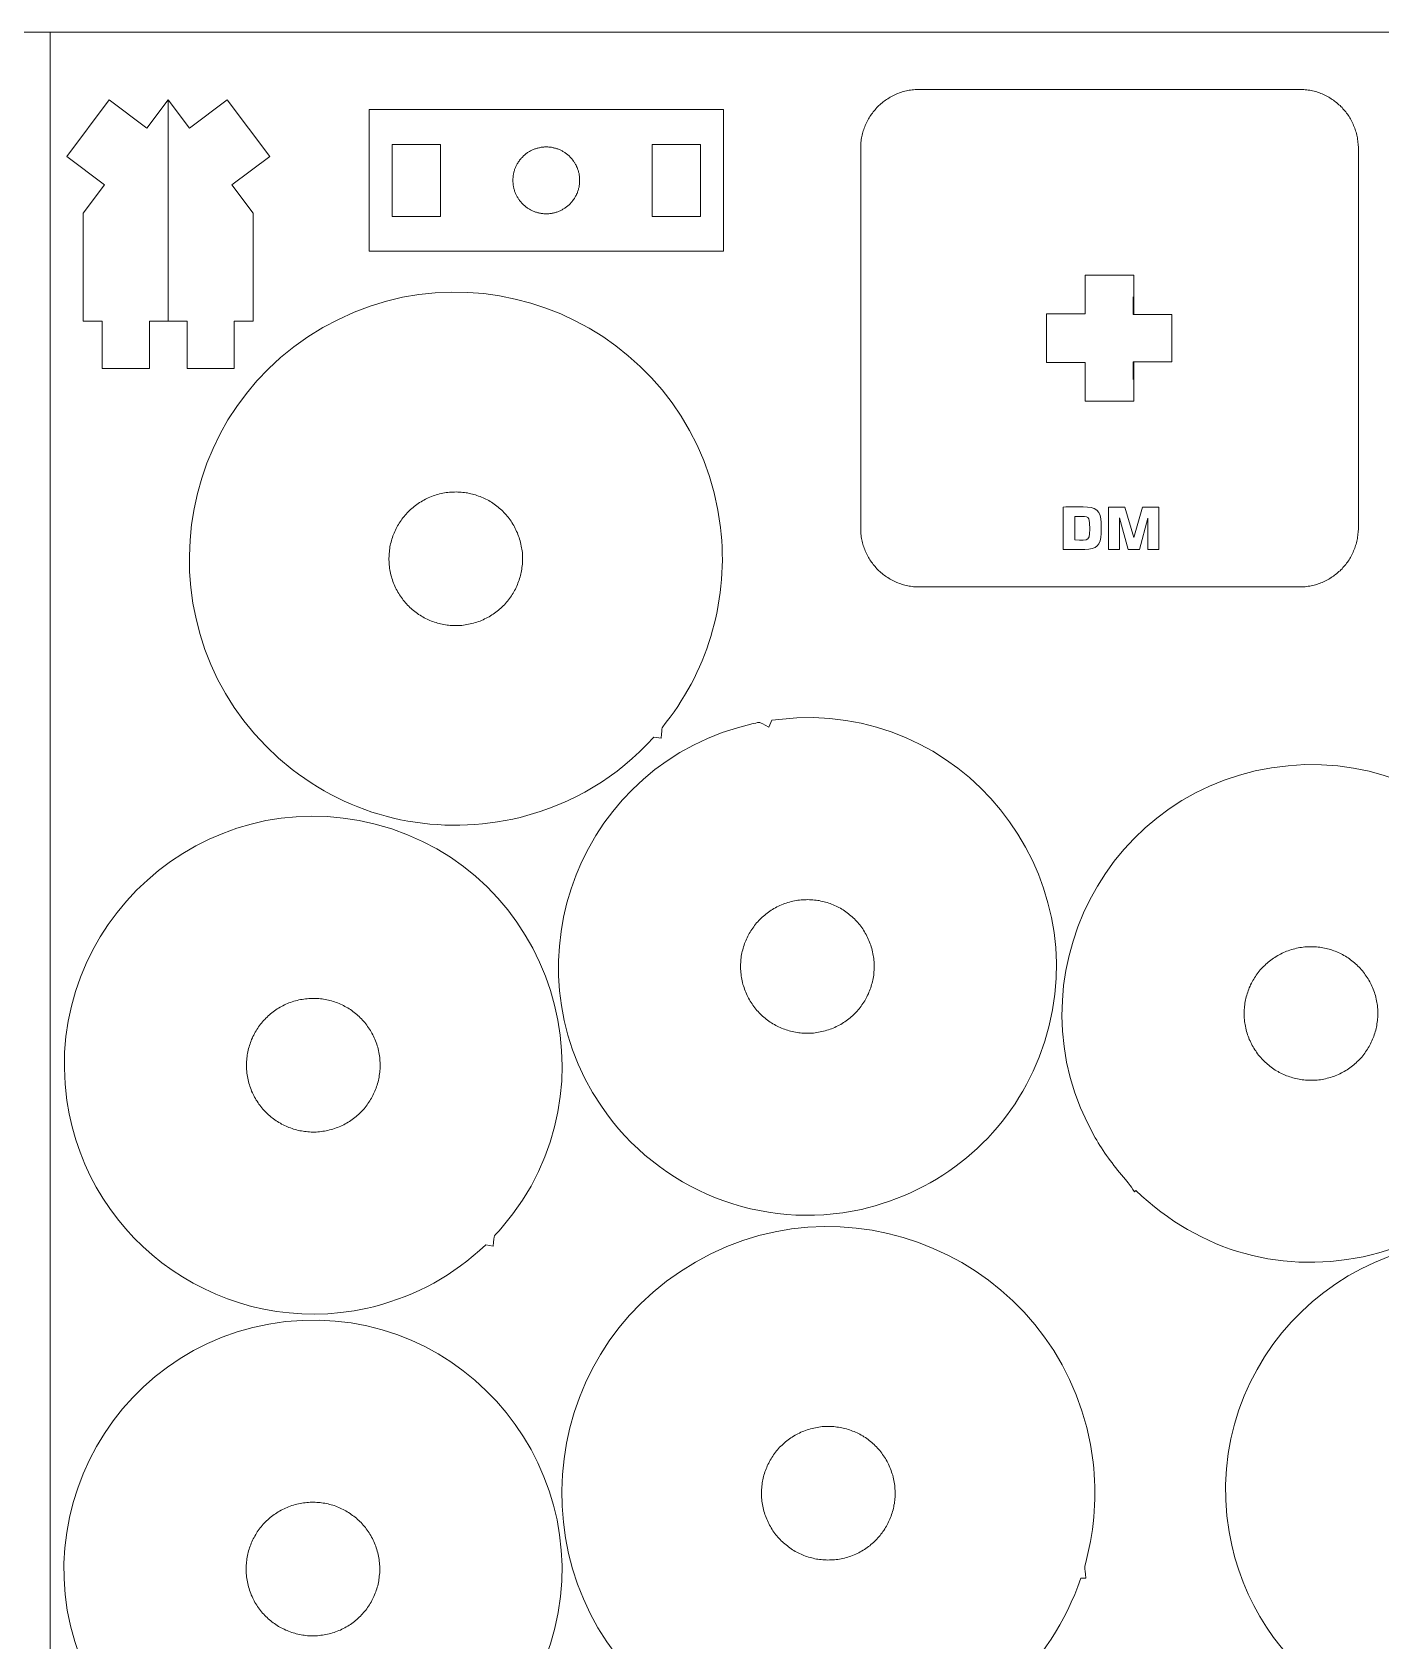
# Model space of a CAD drawing. Header units: inches. Extents: x 502 to 1135, y 314 to 631.
# Drawn here: x 753.6 to 867.8, y 494.9 to 631.1 of the extents above; entities that cross this region are included whole.
import ezdxf

# ---------------------------------------------------------------- set-up
doc = ezdxf.new("R2010")
doc.units = ezdxf.units.IN
doc.header["$MEASUREMENT"] = 0
for name, color, linetype in [('Capa 1', 7, 'Continuous'), ('Capa 2', 5, 'Continuous'), ('Capa 5', 20, 'Continuous')]:
    doc.layers.add(name, color=color, linetype=linetype)

msp = doc.modelspace()

# ---------------------------------------------------------------- linework, layer by layer
at = {"layer": 'Capa 1', "lineweight": 9}
for points in [[(763.49, 602.62), (759.49, 602.62), (759.49, 606.62), (757.89, 606.62), (757.89, 615.77), (759.69, 618.17), (756.49, 620.57), (760.08, 625.37), (763.28, 622.97), (765.08, 625.37), (765.08, 606.62), (763.49, 606.62), (763.49, 602.62)], [(765.08, 606.62), (766.68, 606.62), (766.68, 602.62), (770.68, 602.62), (770.68, 606.62), (772.28, 606.62), (772.28, 615.77), (770.48, 618.17), (773.68, 620.57), (770.08, 625.37), (766.88, 622.97), (765.08, 625.37)], [(828.72, 584.12), (860.99, 584.12), (861.11, 584.13), (861.24, 584.13), (861.37, 584.14), (861.49, 584.16), (861.62, 584.18), (861.74, 584.2), (861.86, 584.22), (861.99, 584.25), (862.11, 584.28), (862.23, 584.31), (862.34, 584.34), (862.46, 584.38), (862.58, 584.42), (862.69, 584.47), (862.8, 584.51), (862.91, 584.56), (863.03, 584.61), (863.13, 584.67), (863.24, 584.72), (863.35, 584.78), (863.45, 584.84), (863.55, 584.91), (863.65, 584.97), (863.75, 585.04), (863.85, 585.11), (863.94, 585.19), (864.04, 585.26), (864.13, 585.34), (864.22, 585.42), (864.31, 585.5), (864.39, 585.58), (864.48, 585.67), (864.56, 585.76), (864.64, 585.85), (864.72, 585.94), (864.79, 586.03), (864.86, 586.13), (864.94, 586.22), (865, 586.32), (865.07, 586.42), (865.13, 586.53), (865.19, 586.63), (865.25, 586.74), (865.31, 586.84), (865.36, 586.95), (865.42, 587.06), (865.46, 587.17), (865.51, 587.29), (865.55, 587.4), (865.59, 587.52), (865.63, 587.63), (865.67, 587.75), (865.7, 587.87), (865.73, 587.99), (865.76, 588.11), (865.78, 588.23), (865.8, 588.36), (865.82, 588.48), (865.83, 588.61), (865.84, 588.73), (865.85, 588.86), (865.86, 588.99), (865.86, 621.26), (865.86, 621.39), (865.85, 621.52), (865.84, 621.64), (865.83, 621.77), (865.82, 621.9), (865.8, 622.02), (865.78, 622.15), (865.76, 622.27), (865.73, 622.39), (865.7, 622.51), (865.67, 622.63), (865.63, 622.75), (865.59, 622.86), (865.55, 622.98), (865.51, 623.09), (865.46, 623.21), (865.42, 623.32), (865.36, 623.43), (865.31, 623.54), (865.25, 623.64), (865.19, 623.75), (865.13, 623.85), (865.07, 623.96), (865, 624.06), (864.94, 624.15), (864.86, 624.25), (864.79, 624.35), (864.72, 624.44), (864.64, 624.53), (864.56, 624.62), (864.48, 624.71), (864.39, 624.8), (864.31, 624.88), (864.22, 624.96), (864.13, 625.04), (864.04, 625.12), (863.94, 625.19), (863.85, 625.27), (863.75, 625.34), (863.65, 625.41), (863.55, 625.47), (863.45, 625.54), (863.35, 625.6), (863.24, 625.66), (863.13, 625.71), (863.03, 625.77), (862.91, 625.82), (862.8, 625.87), (862.69, 625.91), (862.58, 625.96), (862.46, 626), (862.34, 626.04), (862.23, 626.07), (862.11, 626.1), (861.99, 626.13), (861.86, 626.16), (861.74, 626.18), (861.62, 626.2), (861.49, 626.22), (861.37, 626.23), (861.24, 626.25), (861.11, 626.25), (860.99, 626.26), (828.72, 626.26), (828.59, 626.26), (828.46, 626.25), (828.33, 626.25), (828.2, 626.23), (828.08, 626.22), (827.95, 626.2), (827.83, 626.18), (827.71, 626.16), (827.59, 626.13), (827.47, 626.1), (827.35, 626.07), (827.23, 626.04), (827.11, 626), (827, 625.96), (826.88, 625.91), (826.77, 625.87), (826.66, 625.82), (826.55, 625.77), (826.44, 625.71), (826.33, 625.66), (826.23, 625.6), (826.12, 625.54), (826.02, 625.47), (825.92, 625.41), (825.82, 625.34), (825.72, 625.27), (825.63, 625.19), (825.54, 625.12), (825.44, 625.04), (825.35, 624.96), (825.27, 624.88), (825.18, 624.8), (825.1, 624.71), (825.01, 624.62), (824.94, 624.53), (824.86, 624.44), (824.78, 624.35), (824.71, 624.25), (824.64, 624.15), (824.57, 624.06), (824.5, 623.96), (824.44, 623.85), (824.38, 623.75), (824.32, 623.64), (824.26, 623.54), (824.21, 623.43), (824.16, 623.32), (824.11, 623.21), (824.06, 623.09), (824.02, 622.98), (823.98, 622.86), (823.94, 622.75), (823.91, 622.63), (823.87, 622.51), (823.84, 622.39), (823.82, 622.27), (823.79, 622.15), (823.77, 622.02), (823.76, 621.9), (823.74, 621.77), (823.73, 621.64), (823.72, 621.52), (823.72, 621.39), (823.72, 589.12), (823.72, 588.99), (823.72, 588.86), (823.73, 588.73), (823.74, 588.61), (823.76, 588.48), (823.77, 588.36), (823.79, 588.23), (823.82, 588.11), (823.84, 587.99), (823.87, 587.87), (823.91, 587.75), (823.94, 587.63), (823.98, 587.52), (824.02, 587.4), (824.06, 587.29), (824.11, 587.17), (824.16, 587.06), (824.21, 586.95), (824.26, 586.84), (824.32, 586.74), (824.38, 586.63), (824.44, 586.53), (824.5, 586.42), (824.57, 586.32), (824.64, 586.22), (824.71, 586.13), (824.78, 586.03), (824.86, 585.94), (824.94, 585.85), (825.01, 585.76), (825.1, 585.67), (825.18, 585.58), (825.27, 585.5), (825.35, 585.42), (825.44, 585.34), (825.54, 585.26), (825.63, 585.19), (825.72, 585.11), (825.82, 585.04), (825.92, 584.97), (826.02, 584.91), (826.12, 584.84), (826.23, 584.78), (826.33, 584.72), (826.44, 584.67), (826.55, 584.61), (826.66, 584.56), (826.77, 584.51), (826.88, 584.47), (827, 584.42), (827.11, 584.38), (827.23, 584.34), (827.35, 584.31), (827.47, 584.28), (827.59, 584.25), (827.71, 584.22), (827.83, 584.2), (827.95, 584.18), (828.08, 584.16), (828.2, 584.14), (828.33, 584.13), (828.46, 584.13), (828.59, 584.12), (828.72, 584.12)], [(812.1, 612.55), (782.1, 612.55), (782.1, 624.55), (812.1, 624.55), (812.1, 612.55)], [(788.15, 621.6), (788.15, 615.5), (784.05, 615.5), (784.05, 621.6), (788.15, 621.6)], [(797.1, 615.72), (797.02, 615.73), (796.95, 615.73), (796.88, 615.73), (796.81, 615.74), (796.74, 615.75), (796.67, 615.76), (796.6, 615.77), (796.53, 615.78), (796.46, 615.8), (796.39, 615.81), (796.32, 615.83), (796.26, 615.85), (796.19, 615.87), (796.12, 615.9), (796.06, 615.92), (796, 615.95), (795.93, 615.97), (795.87, 616), (795.81, 616.03), (795.75, 616.07), (795.69, 616.1), (795.63, 616.13), (795.57, 616.17), (795.51, 616.21), (795.46, 616.25), (795.4, 616.29), (795.35, 616.33), (795.3, 616.37), (795.25, 616.41), (795.19, 616.46), (795.14, 616.51), (795.1, 616.55), (795.05, 616.6), (795, 616.65), (794.96, 616.7), (794.91, 616.75), (794.87, 616.81), (794.83, 616.86), (794.79, 616.92), (794.75, 616.97), (794.71, 617.03), (794.68, 617.09), (794.64, 617.15), (794.61, 617.2), (794.58, 617.27), (794.55, 617.33), (794.52, 617.39), (794.49, 617.45), (794.46, 617.52), (794.44, 617.58), (794.42, 617.65), (794.4, 617.71), (794.38, 617.78), (794.36, 617.85), (794.34, 617.91), (794.33, 617.98), (794.31, 618.05), (794.3, 618.12), (794.29, 618.19), (794.28, 618.26), (794.28, 618.34), (794.27, 618.41), (794.27, 618.48), (794.27, 618.55), (794.27, 618.63), (794.27, 618.7), (794.28, 618.77), (794.28, 618.84), (794.29, 618.91), (794.3, 618.98), (794.31, 619.05), (794.33, 619.12), (794.34, 619.19), (794.36, 619.26), (794.38, 619.33), (794.4, 619.39), (794.42, 619.46), (794.44, 619.53), (794.46, 619.59), (794.49, 619.65), (794.52, 619.72), (794.55, 619.78), (794.58, 619.84), (794.61, 619.9), (794.64, 619.96), (794.68, 620.02), (794.71, 620.08), (794.75, 620.13), (794.79, 620.19), (794.83, 620.25), (794.87, 620.3), (794.91, 620.35), (794.96, 620.4), (795, 620.45), (795.05, 620.5), (795.1, 620.55), (795.14, 620.6), (795.19, 620.65), (795.25, 620.69), (795.3, 620.74), (795.35, 620.78), (795.4, 620.82), (795.46, 620.86), (795.51, 620.9), (795.57, 620.94), (795.63, 620.97), (795.69, 621.01), (795.75, 621.04), (795.81, 621.07), (795.87, 621.1), (795.93, 621.13), (796, 621.16), (796.06, 621.19), (796.12, 621.21), (796.19, 621.23), (796.26, 621.25), (796.32, 621.27), (796.39, 621.29), (796.46, 621.31), (796.53, 621.32), (796.6, 621.34), (796.67, 621.35), (796.74, 621.36), (796.81, 621.37), (796.88, 621.37), (796.95, 621.38), (797.02, 621.38), (797.1, 621.38), (797.17, 621.38), (797.24, 621.38), (797.31, 621.37), (797.39, 621.37), (797.46, 621.36), (797.53, 621.35), (797.6, 621.34), (797.67, 621.32), (797.74, 621.31), (797.8, 621.29), (797.87, 621.27), (797.94, 621.25), (798, 621.23), (798.07, 621.21), (798.13, 621.19), (798.2, 621.16), (798.26, 621.13), (798.32, 621.1), (798.38, 621.07), (798.44, 621.04), (798.5, 621.01), (798.56, 620.97), (798.62, 620.94), (798.68, 620.9), (798.73, 620.86), (798.79, 620.82), (798.84, 620.78), (798.9, 620.74), (798.95, 620.69), (799, 620.65), (799.05, 620.6), (799.1, 620.55), (799.14, 620.5), (799.19, 620.45), (799.24, 620.4), (799.28, 620.35), (799.32, 620.3), (799.36, 620.25), (799.4, 620.19), (799.44, 620.13), (799.48, 620.08), (799.52, 620.02), (799.55, 619.96), (799.58, 619.9), (799.62, 619.84), (799.65, 619.78), (799.67, 619.72), (799.7, 619.65), (799.73, 619.59), (799.75, 619.53), (799.78, 619.46), (799.8, 619.39), (799.82, 619.33), (799.84, 619.26), (799.85, 619.19), (799.87, 619.12), (799.88, 619.05), (799.89, 618.98), (799.9, 618.91), (799.91, 618.84), (799.92, 618.77), (799.92, 618.7), (799.92, 618.63), (799.92, 618.55), (799.92, 618.48), (799.92, 618.41), (799.92, 618.34), (799.91, 618.26), (799.9, 618.19), (799.89, 618.12), (799.88, 618.05), (799.87, 617.98), (799.85, 617.91), (799.84, 617.85), (799.82, 617.78), (799.8, 617.71), (799.78, 617.65), (799.75, 617.58), (799.73, 617.52), (799.7, 617.45), (799.67, 617.39), (799.65, 617.33), (799.62, 617.27), (799.58, 617.2), (799.55, 617.15), (799.52, 617.09), (799.48, 617.03), (799.44, 616.97), (799.4, 616.92), (799.36, 616.86), (799.32, 616.81), (799.28, 616.75), (799.24, 616.7), (799.19, 616.65), (799.14, 616.6), (799.1, 616.55), (799.05, 616.51), (799, 616.46), (798.95, 616.41), (798.9, 616.37), (798.84, 616.33), (798.79, 616.29), (798.73, 616.25), (798.68, 616.21), (798.62, 616.17), (798.56, 616.13), (798.5, 616.1), (798.44, 616.07), (798.38, 616.03), (798.32, 616), (798.26, 615.97), (798.2, 615.95), (798.13, 615.92), (798.07, 615.9), (798, 615.87), (797.94, 615.85), (797.87, 615.83), (797.8, 615.81), (797.74, 615.8), (797.67, 615.78), (797.6, 615.77), (797.53, 615.76), (797.46, 615.75), (797.39, 615.74), (797.31, 615.73), (797.24, 615.73), (797.17, 615.73), (797.1, 615.72)], [(806.05, 621.6), (806.05, 615.5), (810.15, 615.5), (810.15, 621.6), (806.05, 621.6)], [(846.84, 607.19), (846.84, 610.48), (846.84, 610.53), (846.79, 610.53), (842.79, 610.53), (842.74, 610.53), (842.74, 610.48), (842.74, 607.24), (839.5, 607.24), (839.45, 607.24), (839.45, 607.19), (839.45, 603.19), (839.45, 603.14), (839.5, 603.14), (842.74, 603.14), (842.74, 599.9), (842.74, 599.85), (842.79, 599.85), (846.79, 599.85), (846.84, 599.85), (846.84, 599.9), (846.84, 603.19)], [(846.79, 601.69), (846.79, 601.69), (846.79, 603.19), (846.79, 603.19), (846.79, 603.19), (850.08, 603.19), (850.08, 603.19), (850.08, 603.19), (850.08, 607.19), (850.08, 607.19), (850.08, 607.19), (846.79, 607.19), (846.79, 607.19), (846.79, 607.19), (846.79, 608.69), (846.79, 608.69)], [(790.8, 581.02), (790.94, 581.06), (791.08, 581.1), (791.22, 581.14), (791.36, 581.19), (791.49, 581.24), (791.62, 581.29), (791.75, 581.35), (791.88, 581.41), (792.01, 581.47), (792.13, 581.53), (792.25, 581.6), (792.37, 581.67), (792.49, 581.75), (792.61, 581.82), (792.72, 581.9), (792.83, 581.98), (792.94, 582.07), (793.05, 582.16), (793.15, 582.24), (793.25, 582.34), (793.35, 582.43), (793.45, 582.52), (793.55, 582.62), (793.64, 582.72), (793.73, 582.83), (793.81, 582.93), (793.9, 583.04), (793.98, 583.14), (794.06, 583.26), (794.14, 583.37), (794.21, 583.48), (794.28, 583.6), (794.35, 583.71), (794.42, 583.83), (794.48, 583.95), (794.54, 584.07), (794.6, 584.2), (794.65, 584.32), (794.7, 584.45), (794.75, 584.58), (794.79, 584.7), (794.84, 584.83), (794.88, 584.97), (794.91, 585.1), (794.94, 585.23), (794.97, 585.36), (795, 585.5), (795.02, 585.63), (795.04, 585.77), (795.06, 585.91), (795.07, 586.05), (795.08, 586.19), (795.09, 586.32), (795.09, 586.46), (795.09, 586.6), (795.09, 586.74), (795.08, 586.89), (795.07, 587.03), (795.05, 587.17), (795.03, 587.31), (795.01, 587.45), (794.98, 587.59), (794.95, 587.74), (794.92, 587.88), (794.88, 588.02), (794.84, 588.16), (794.8, 588.3), (794.75, 588.43), (794.7, 588.57), (794.65, 588.7), (794.59, 588.83), (794.53, 588.96), (794.47, 589.08), (794.4, 589.21), (794.34, 589.33), (794.27, 589.45), (794.19, 589.57), (794.12, 589.68), (794.04, 589.8), (793.95, 589.91), (793.87, 590.02), (793.78, 590.12), (793.7, 590.23), (793.6, 590.33), (793.51, 590.43), (793.41, 590.53), (793.32, 590.62), (793.22, 590.71), (793.11, 590.8), (793.01, 590.89), (792.9, 590.97), (792.79, 591.06), (792.68, 591.14), (792.57, 591.21), (792.46, 591.29), (792.34, 591.36), (792.23, 591.43), (792.11, 591.49), (791.99, 591.55), (791.86, 591.61), (791.74, 591.67), (791.62, 591.73), (791.49, 591.78), (791.36, 591.82), (791.23, 591.87), (791.11, 591.91), (790.97, 591.95), (790.84, 591.99), (790.71, 592.02), (790.58, 592.05), (790.44, 592.08), (790.3, 592.1), (790.17, 592.12), (790.03, 592.13), (789.89, 592.15), (789.75, 592.16), (789.62, 592.16), (789.48, 592.17), (789.34, 592.16), (789.19, 592.16), (789.05, 592.15), (788.91, 592.14), (788.77, 592.13), (788.63, 592.11), (788.49, 592.09), (788.34, 592.06), (788.2, 592.03), (788.06, 592), (787.92, 591.96), (787.78, 591.92), (787.64, 591.87), (787.51, 591.83), (787.37, 591.78), (787.24, 591.72), (787.11, 591.67), (786.98, 591.61), (786.86, 591.55), (786.73, 591.48), (786.61, 591.41), (786.49, 591.34), (786.37, 591.27), (786.26, 591.19), (786.14, 591.11), (786.03, 591.03), (785.92, 590.95), (785.82, 590.86), (785.71, 590.77), (785.61, 590.68), (785.51, 590.59), (785.41, 590.49), (785.32, 590.39), (785.23, 590.29), (785.14, 590.19), (785.05, 590.08), (784.96, 589.98), (784.88, 589.87), (784.8, 589.76), (784.73, 589.65), (784.65, 589.53), (784.58, 589.42), (784.51, 589.3), (784.45, 589.18), (784.38, 589.06), (784.32, 588.94), (784.27, 588.82), (784.21, 588.69), (784.16, 588.57), (784.11, 588.44), (784.07, 588.31), (784.03, 588.18), (783.99, 588.05), (783.95, 587.92), (783.92, 587.78), (783.89, 587.65), (783.86, 587.52), (783.84, 587.38), (783.82, 587.24), (783.81, 587.11), (783.79, 586.97), (783.78, 586.83), (783.78, 586.69), (783.77, 586.55), (783.77, 586.41), (783.78, 586.27), (783.79, 586.13), (783.8, 585.99), (783.81, 585.85), (783.83, 585.7), (783.85, 585.56), (783.88, 585.42), (783.91, 585.28), (783.94, 585.14), (783.98, 584.99), (784.02, 584.86), (784.07, 584.72), (784.11, 584.58), (784.16, 584.45), (784.22, 584.32), (784.27, 584.19), (784.33, 584.06), (784.39, 583.93), (784.46, 583.81), (784.53, 583.69), (784.6, 583.57), (784.67, 583.45), (784.75, 583.33), (784.83, 583.22), (784.91, 583.11), (784.99, 583), (785.08, 582.89), (785.17, 582.79), (785.26, 582.69), (785.35, 582.59), (785.45, 582.49), (785.55, 582.39), (785.65, 582.3), (785.75, 582.21), (785.85, 582.12), (785.96, 582.04), (786.07, 581.96), (786.18, 581.88), (786.29, 581.8), (786.41, 581.73), (786.52, 581.66), (786.64, 581.59), (786.76, 581.52), (786.88, 581.46), (787, 581.4), (787.12, 581.34), (787.25, 581.29), (787.37, 581.24), (787.5, 581.19), (787.63, 581.14), (787.76, 581.1), (787.89, 581.06), (788.02, 581.03), (788.15, 581), (788.29, 580.97), (788.42, 580.94), (788.56, 580.92), (788.7, 580.9), (788.83, 580.88), (788.97, 580.87), (789.11, 580.86), (789.25, 580.85), (789.39, 580.85), (789.53, 580.85), (789.67, 580.85), (789.81, 580.86), (789.95, 580.87), (790.09, 580.89), (790.24, 580.91), (790.38, 580.93), (790.52, 580.96), (790.66, 580.99), (790.8, 581.02)], [(820.58, 546.5), (820.72, 546.54), (820.86, 546.58), (820.99, 546.62), (821.13, 546.67), (821.26, 546.72), (821.4, 546.77), (821.53, 546.83), (821.65, 546.89), (821.78, 546.95), (821.9, 547.01), (822.03, 547.08), (822.15, 547.15), (822.26, 547.23), (822.38, 547.3), (822.49, 547.38), (822.6, 547.46), (822.71, 547.55), (822.82, 547.64), (822.92, 547.72), (823.03, 547.82), (823.13, 547.91), (823.22, 548), (823.32, 548.1), (823.41, 548.2), (823.5, 548.31), (823.59, 548.41), (823.67, 548.52), (823.75, 548.62), (823.83, 548.74), (823.91, 548.85), (823.98, 548.96), (824.06, 549.08), (824.12, 549.19), (824.19, 549.31), (824.25, 549.43), (824.31, 549.55), (824.37, 549.68), (824.42, 549.8), (824.47, 549.93), (824.52, 550.06), (824.57, 550.18), (824.61, 550.31), (824.65, 550.45), (824.68, 550.58), (824.72, 550.71), (824.75, 550.84), (824.77, 550.98), (824.8, 551.11), (824.82, 551.25), (824.83, 551.39), (824.84, 551.53), (824.85, 551.67), (824.86, 551.8), (824.86, 551.94), (824.86, 552.08), (824.86, 552.23), (824.85, 552.37), (824.84, 552.51), (824.82, 552.65), (824.8, 552.79), (824.78, 552.93), (824.76, 553.07), (824.73, 553.22), (824.69, 553.36), (824.66, 553.5), (824.62, 553.64), (824.57, 553.78), (824.52, 553.91), (824.47, 554.05), (824.42, 554.18), (824.36, 554.31), (824.31, 554.44), (824.24, 554.56), (824.18, 554.69), (824.11, 554.81), (824.04, 554.93), (823.96, 555.05), (823.89, 555.16), (823.81, 555.28), (823.73, 555.39), (823.64, 555.5), (823.56, 555.6), (823.47, 555.71), (823.38, 555.81), (823.28, 555.91), (823.19, 556.01), (823.09, 556.1), (822.99, 556.19), (822.89, 556.28), (822.78, 556.37), (822.68, 556.45), (822.57, 556.54), (822.46, 556.62), (822.35, 556.69), (822.23, 556.77), (822.12, 556.84), (822, 556.91), (821.88, 556.97), (821.76, 557.03), (821.64, 557.09), (821.51, 557.15), (821.39, 557.21), (821.26, 557.26), (821.14, 557.31), (821.01, 557.35), (820.88, 557.39), (820.75, 557.43), (820.62, 557.47), (820.48, 557.5), (820.35, 557.53), (820.21, 557.56), (820.08, 557.58), (819.94, 557.6), (819.8, 557.61), (819.67, 557.63), (819.53, 557.64), (819.39, 557.64), (819.25, 557.65), (819.11, 557.64), (818.97, 557.64), (818.83, 557.63), (818.69, 557.62), (818.54, 557.61), (818.4, 557.59), (818.26, 557.57), (818.12, 557.54), (817.98, 557.51), (817.83, 557.48), (817.69, 557.44), (817.55, 557.4), (817.42, 557.35), (817.28, 557.31), (817.15, 557.26), (817.01, 557.2), (816.88, 557.15), (816.76, 557.09), (816.63, 557.03), (816.51, 556.96), (816.38, 556.89), (816.26, 556.82), (816.15, 556.75), (816.03, 556.67), (815.92, 556.59), (815.81, 556.51), (815.7, 556.43), (815.59, 556.34), (815.48, 556.25), (815.38, 556.16), (815.28, 556.07), (815.19, 555.97), (815.09, 555.87), (815, 555.77), (814.91, 555.67), (814.82, 555.56), (814.74, 555.46), (814.66, 555.35), (814.58, 555.24), (814.5, 555.13), (814.43, 555.01), (814.35, 554.9), (814.29, 554.78), (814.22, 554.66), (814.16, 554.54), (814.1, 554.42), (814.04, 554.3), (813.99, 554.17), (813.94, 554.05), (813.89, 553.92), (813.84, 553.79), (813.8, 553.66), (813.76, 553.53), (813.73, 553.4), (813.69, 553.26), (813.66, 553.13), (813.64, 553), (813.61, 552.86), (813.59, 552.72), (813.58, 552.59), (813.57, 552.45), (813.56, 552.31), (813.55, 552.17), (813.55, 552.03), (813.55, 551.89), (813.55, 551.75), (813.56, 551.61), (813.57, 551.47), (813.59, 551.33), (813.6, 551.18), (813.63, 551.04), (813.65, 550.9), (813.68, 550.76), (813.72, 550.62), (813.75, 550.47), (813.79, 550.34), (813.84, 550.2), (813.89, 550.06), (813.94, 549.93), (813.99, 549.8), (814.05, 549.67), (814.1, 549.54), (814.17, 549.41), (814.23, 549.29), (814.3, 549.17), (814.37, 549.05), (814.45, 548.93), (814.52, 548.81), (814.6, 548.7), (814.68, 548.59), (814.77, 548.48), (814.85, 548.37), (814.94, 548.27), (815.03, 548.17), (815.13, 548.07), (815.22, 547.97), (815.32, 547.87), (815.42, 547.78), (815.52, 547.69), (815.63, 547.61), (815.73, 547.52), (815.84, 547.44), (815.95, 547.36), (816.06, 547.28), (816.18, 547.21), (816.29, 547.14), (816.41, 547.07), (816.53, 547), (816.65, 546.94), (816.77, 546.88), (816.9, 546.82), (817.02, 546.77), (817.15, 546.72), (817.27, 546.67), (817.4, 546.62), (817.53, 546.58), (817.66, 546.54), (817.79, 546.51), (817.93, 546.48), (818.06, 546.45), (818.2, 546.42), (818.33, 546.4), (818.47, 546.38), (818.61, 546.36), (818.74, 546.35), (818.88, 546.34), (819.02, 546.33), (819.16, 546.33), (819.3, 546.33), (819.44, 546.33), (819.58, 546.34), (819.72, 546.35), (819.87, 546.37), (820.01, 546.39), (820.15, 546.41), (820.29, 546.44), (820.43, 546.47), (820.58, 546.5)], [(863.22, 542.52), (863.36, 542.55), (863.5, 542.59), (863.64, 542.64), (863.78, 542.68), (863.91, 542.73), (864.04, 542.79), (864.17, 542.84), (864.3, 542.9), (864.43, 542.97), (864.55, 543.03), (864.67, 543.1), (864.79, 543.17), (864.91, 543.24), (865.03, 543.32), (865.14, 543.4), (865.25, 543.48), (865.36, 543.56), (865.47, 543.65), (865.57, 543.74), (865.67, 543.83), (865.77, 543.93), (865.87, 544.02), (865.96, 544.12), (866.06, 544.22), (866.15, 544.32), (866.23, 544.43), (866.32, 544.53), (866.4, 544.64), (866.48, 544.75), (866.56, 544.86), (866.63, 544.98), (866.7, 545.09), (866.77, 545.21), (866.83, 545.33), (866.9, 545.45), (866.96, 545.57), (867.01, 545.69), (867.07, 545.82), (867.12, 545.94), (867.17, 546.07), (867.21, 546.2), (867.25, 546.33), (867.29, 546.46), (867.33, 546.59), (867.36, 546.73), (867.39, 546.86), (867.42, 547), (867.44, 547.13), (867.46, 547.27), (867.48, 547.4), (867.49, 547.54), (867.5, 547.68), (867.51, 547.82), (867.51, 547.96), (867.51, 548.1), (867.5, 548.24), (867.5, 548.38), (867.48, 548.52), (867.47, 548.67), (867.45, 548.81), (867.43, 548.95), (867.4, 549.09), (867.37, 549.23), (867.34, 549.38), (867.3, 549.52), (867.26, 549.66), (867.22, 549.79), (867.17, 549.93), (867.12, 550.06), (867.07, 550.2), (867.01, 550.33), (866.95, 550.45), (866.89, 550.58), (866.82, 550.7), (866.75, 550.83), (866.68, 550.95), (866.61, 551.06), (866.53, 551.18), (866.45, 551.29), (866.37, 551.4), (866.29, 551.51), (866.2, 551.62), (866.11, 551.72), (866.02, 551.83), (865.93, 551.93), (865.83, 552.02), (865.73, 552.12), (865.63, 552.21), (865.53, 552.3), (865.43, 552.39), (865.32, 552.47), (865.21, 552.55), (865.1, 552.63), (864.99, 552.71), (864.88, 552.78), (864.76, 552.85), (864.64, 552.92), (864.52, 552.99), (864.4, 553.05), (864.28, 553.11), (864.16, 553.17), (864.03, 553.22), (863.91, 553.27), (863.78, 553.32), (863.65, 553.37), (863.52, 553.41), (863.39, 553.45), (863.26, 553.48), (863.13, 553.52), (862.99, 553.55), (862.86, 553.57), (862.72, 553.59), (862.59, 553.61), (862.45, 553.63), (862.31, 553.64), (862.17, 553.65), (862.03, 553.66), (861.89, 553.66), (861.75, 553.66), (861.61, 553.66), (861.47, 553.65), (861.33, 553.64), (861.19, 553.62), (861.05, 553.6), (860.9, 553.58), (860.76, 553.56), (860.62, 553.53), (860.48, 553.49), (860.34, 553.45), (860.2, 553.41), (860.06, 553.37), (859.92, 553.32), (859.79, 553.27), (859.66, 553.22), (859.53, 553.16), (859.4, 553.1), (859.27, 553.04), (859.15, 552.98), (859.03, 552.91), (858.91, 552.84), (858.79, 552.76), (858.67, 552.69), (858.56, 552.61), (858.45, 552.53), (858.34, 552.44), (858.23, 552.36), (858.13, 552.27), (858.03, 552.18), (857.93, 552.08), (857.83, 551.99), (857.74, 551.89), (857.64, 551.79), (857.55, 551.69), (857.47, 551.58), (857.38, 551.47), (857.3, 551.37), (857.22, 551.26), (857.14, 551.14), (857.07, 551.03), (857, 550.91), (856.93, 550.8), (856.87, 550.68), (856.8, 550.56), (856.74, 550.44), (856.69, 550.31), (856.63, 550.19), (856.58, 550.06), (856.53, 549.93), (856.49, 549.81), (856.45, 549.68), (856.41, 549.55), (856.37, 549.41), (856.34, 549.28), (856.31, 549.15), (856.28, 549.01), (856.26, 548.88), (856.24, 548.74), (856.22, 548.6), (856.21, 548.46), (856.2, 548.33), (856.19, 548.19), (856.19, 548.05), (856.19, 547.91), (856.2, 547.77), (856.2, 547.63), (856.22, 547.48), (856.23, 547.34), (856.25, 547.2), (856.27, 547.06), (856.3, 546.92), (856.33, 546.77), (856.36, 546.63), (856.4, 546.49), (856.44, 546.35), (856.48, 546.21), (856.53, 546.08), (856.58, 545.94), (856.63, 545.81), (856.69, 545.68), (856.75, 545.55), (856.81, 545.43), (856.88, 545.3), (856.95, 545.18), (857.02, 545.06), (857.09, 544.94), (857.17, 544.83), (857.25, 544.72), (857.33, 544.6), (857.41, 544.49), (857.5, 544.39), (857.59, 544.28), (857.68, 544.18), (857.77, 544.08), (857.87, 543.99), (857.97, 543.89), (858.07, 543.8), (858.17, 543.71), (858.27, 543.62), (858.38, 543.54), (858.49, 543.45), (858.6, 543.38), (858.71, 543.3), (858.82, 543.22), (858.94, 543.15), (859.06, 543.08), (859.17, 543.02), (859.3, 542.96), (859.42, 542.9), (859.54, 542.84), (859.67, 542.79), (859.79, 542.73), (859.92, 542.69), (860.05, 542.64), (860.18, 542.6), (860.31, 542.56), (860.44, 542.52), (860.57, 542.49), (860.71, 542.46), (860.84, 542.44), (860.98, 542.41), (861.11, 542.39), (861.25, 542.38), (861.39, 542.36), (861.53, 542.35), (861.67, 542.35), (861.81, 542.35), (861.95, 542.35), (862.09, 542.35), (862.23, 542.36), (862.37, 542.37), (862.51, 542.38), (862.65, 542.4), (862.8, 542.43), (862.94, 542.45), (863.08, 542.48), (863.22, 542.52)], [(778.74, 538.14), (778.88, 538.17), (779.02, 538.22), (779.16, 538.26), (779.3, 538.31), (779.43, 538.36), (779.56, 538.41), (779.69, 538.47), (779.82, 538.53), (779.95, 538.59), (780.07, 538.65), (780.19, 538.72), (780.31, 538.79), (780.43, 538.87), (780.55, 538.94), (780.66, 539.02), (780.77, 539.1), (780.88, 539.19), (780.99, 539.27), (781.09, 539.36), (781.19, 539.45), (781.29, 539.55), (781.39, 539.64), (781.48, 539.74), (781.58, 539.84), (781.67, 539.94), (781.75, 540.05), (781.84, 540.15), (781.92, 540.26), (782, 540.37), (782.08, 540.49), (782.15, 540.6), (782.22, 540.71), (782.29, 540.83), (782.35, 540.95), (782.42, 541.07), (782.48, 541.19), (782.53, 541.32), (782.59, 541.44), (782.64, 541.57), (782.69, 541.69), (782.73, 541.82), (782.77, 541.95), (782.81, 542.08), (782.85, 542.22), (782.88, 542.35), (782.91, 542.48), (782.94, 542.62), (782.96, 542.75), (782.98, 542.89), (783, 543.03), (783.01, 543.17), (783.02, 543.3), (783.03, 543.44), (783.03, 543.58), (783.03, 543.72), (783.02, 543.86), (783.01, 544), (783, 544.15), (782.99, 544.29), (782.97, 544.43), (782.95, 544.57), (782.92, 544.71), (782.89, 544.86), (782.86, 545), (782.82, 545.14), (782.78, 545.28), (782.74, 545.42), (782.69, 545.55), (782.64, 545.69), (782.59, 545.82), (782.53, 545.95), (782.47, 546.08), (782.41, 546.2), (782.34, 546.33), (782.27, 546.45), (782.2, 546.57), (782.13, 546.69), (782.05, 546.8), (781.97, 546.91), (781.89, 547.03), (781.81, 547.13), (781.72, 547.24), (781.63, 547.35), (781.54, 547.45), (781.45, 547.55), (781.35, 547.64), (781.25, 547.74), (781.15, 547.83), (781.05, 547.92), (780.95, 548.01), (780.84, 548.09), (780.73, 548.17), (780.62, 548.25), (780.51, 548.33), (780.4, 548.41), (780.28, 548.48), (780.16, 548.54), (780.04, 548.61), (779.92, 548.67), (779.8, 548.73), (779.68, 548.79), (779.55, 548.84), (779.43, 548.9), (779.3, 548.94), (779.17, 548.99), (779.04, 549.03), (778.91, 549.07), (778.78, 549.11), (778.65, 549.14), (778.51, 549.17), (778.38, 549.19), (778.24, 549.22), (778.11, 549.24), (777.97, 549.25), (777.83, 549.27), (777.69, 549.28), (777.55, 549.28), (777.41, 549.28), (777.27, 549.28), (777.13, 549.28), (776.99, 549.27), (776.85, 549.26), (776.71, 549.24), (776.57, 549.23), (776.42, 549.2), (776.28, 549.18), (776.14, 549.15), (776, 549.11), (775.86, 549.08), (775.72, 549.04), (775.58, 548.99), (775.44, 548.95), (775.31, 548.9), (775.18, 548.84), (775.05, 548.79), (774.92, 548.73), (774.79, 548.66), (774.67, 548.6), (774.55, 548.53), (774.43, 548.46), (774.31, 548.39), (774.19, 548.31), (774.08, 548.23), (773.97, 548.15), (773.86, 548.06), (773.75, 547.98), (773.65, 547.89), (773.55, 547.8), (773.45, 547.7), (773.35, 547.61), (773.26, 547.51), (773.16, 547.41), (773.07, 547.31), (772.99, 547.2), (772.9, 547.1), (772.82, 546.99), (772.74, 546.88), (772.66, 546.77), (772.59, 546.65), (772.52, 546.54), (772.45, 546.42), (772.39, 546.3), (772.32, 546.18), (772.26, 546.06), (772.21, 545.94), (772.15, 545.81), (772.1, 545.68), (772.05, 545.56), (772.01, 545.43), (771.97, 545.3), (771.93, 545.17), (771.89, 545.04), (771.86, 544.9), (771.83, 544.77), (771.8, 544.63), (771.78, 544.5), (771.76, 544.36), (771.74, 544.22), (771.73, 544.09), (771.72, 543.95), (771.71, 543.81), (771.71, 543.67), (771.71, 543.53), (771.72, 543.39), (771.72, 543.25), (771.74, 543.11), (771.75, 542.96), (771.77, 542.82), (771.79, 542.68), (771.82, 542.54), (771.85, 542.4), (771.88, 542.25), (771.92, 542.11), (771.96, 541.97), (772, 541.84), (772.05, 541.7), (772.1, 541.57), (772.15, 541.43), (772.21, 541.3), (772.27, 541.18), (772.33, 541.05), (772.4, 540.93), (772.47, 540.8), (772.54, 540.68), (772.61, 540.57), (772.69, 540.45), (772.77, 540.34), (772.85, 540.23), (772.93, 540.12), (773.02, 540.01), (773.11, 539.91), (773.2, 539.8), (773.29, 539.7), (773.39, 539.61), (773.49, 539.51), (773.59, 539.42), (773.69, 539.33), (773.79, 539.24), (773.9, 539.16), (774.01, 539.08), (774.12, 539), (774.23, 538.92), (774.34, 538.85), (774.46, 538.78), (774.58, 538.71), (774.69, 538.64), (774.82, 538.58), (774.94, 538.52), (775.06, 538.46), (775.19, 538.41), (775.31, 538.36), (775.44, 538.31), (775.57, 538.26), (775.7, 538.22), (775.83, 538.18), (775.96, 538.15), (776.09, 538.11), (776.23, 538.08), (776.36, 538.06), (776.5, 538.04), (776.63, 538.02), (776.77, 538), (776.91, 537.99), (777.05, 537.98), (777.19, 537.97), (777.33, 537.97), (777.47, 537.97), (777.61, 537.97), (777.75, 537.98), (777.89, 537.99), (778.03, 538.01), (778.17, 538.03), (778.32, 538.05), (778.46, 538.07), (778.6, 538.1), (778.74, 538.14)], [(822.35, 501.89), (822.49, 501.93), (822.63, 501.97), (822.77, 502.02), (822.9, 502.06), (823.04, 502.11), (823.17, 502.17), (823.3, 502.22), (823.43, 502.28), (823.55, 502.34), (823.68, 502.41), (823.8, 502.48), (823.92, 502.55), (824.04, 502.62), (824.15, 502.7), (824.27, 502.78), (824.38, 502.86), (824.49, 502.94), (824.59, 503.03), (824.7, 503.12), (824.8, 503.21), (824.9, 503.3), (825, 503.4), (825.09, 503.5), (825.18, 503.6), (825.27, 503.7), (825.36, 503.81), (825.44, 503.91), (825.53, 504.02), (825.61, 504.13), (825.68, 504.24), (825.76, 504.36), (825.83, 504.47), (825.9, 504.59), (825.96, 504.71), (826.02, 504.83), (826.08, 504.95), (826.14, 505.07), (826.2, 505.2), (826.25, 505.32), (826.29, 505.45), (826.34, 505.58), (826.38, 505.71), (826.42, 505.84), (826.46, 505.97), (826.49, 506.11), (826.52, 506.24), (826.54, 506.37), (826.57, 506.51), (826.59, 506.65), (826.6, 506.78), (826.62, 506.92), (826.63, 507.06), (826.63, 507.2), (826.64, 507.34), (826.63, 507.48), (826.63, 507.62), (826.62, 507.76), (826.61, 507.9), (826.6, 508.04), (826.58, 508.19), (826.55, 508.33), (826.53, 508.47), (826.5, 508.61), (826.47, 508.75), (826.43, 508.9), (826.39, 509.03), (826.34, 509.17), (826.3, 509.31), (826.25, 509.44), (826.19, 509.57), (826.14, 509.7), (826.08, 509.83), (826.01, 509.96), (825.95, 510.08), (825.88, 510.2), (825.81, 510.32), (825.74, 510.44), (825.66, 510.56), (825.58, 510.67), (825.5, 510.78), (825.42, 510.89), (825.33, 511), (825.24, 511.1), (825.15, 511.2), (825.06, 511.3), (824.96, 511.4), (824.86, 511.5), (824.76, 511.59), (824.66, 511.68), (824.55, 511.76), (824.45, 511.85), (824.34, 511.93), (824.23, 512.01), (824.12, 512.09), (824, 512.16), (823.89, 512.23), (823.77, 512.3), (823.65, 512.37), (823.53, 512.43), (823.41, 512.49), (823.29, 512.55), (823.16, 512.6), (823.04, 512.65), (822.91, 512.7), (822.78, 512.74), (822.65, 512.79), (822.52, 512.83), (822.39, 512.86), (822.25, 512.89), (822.12, 512.92), (821.99, 512.95), (821.85, 512.97), (821.71, 512.99), (821.58, 513.01), (821.44, 513.02), (821.3, 513.03), (821.16, 513.04), (821.02, 513.04), (820.88, 513.04), (820.74, 513.04), (820.6, 513.03), (820.46, 513.02), (820.32, 513), (820.17, 512.98), (820.03, 512.96), (819.89, 512.93), (819.75, 512.9), (819.61, 512.87), (819.46, 512.83), (819.32, 512.79), (819.19, 512.75), (819.05, 512.7), (818.92, 512.65), (818.79, 512.6), (818.66, 512.54), (818.53, 512.48), (818.4, 512.42), (818.28, 512.35), (818.16, 512.29), (818.04, 512.22), (817.92, 512.14), (817.8, 512.07), (817.69, 511.99), (817.58, 511.91), (817.47, 511.82), (817.36, 511.73), (817.26, 511.65), (817.16, 511.55), (817.06, 511.46), (816.96, 511.36), (816.86, 511.27), (816.77, 511.17), (816.68, 511.06), (816.59, 510.96), (816.51, 510.85), (816.43, 510.75), (816.35, 510.63), (816.27, 510.52), (816.2, 510.41), (816.13, 510.29), (816.06, 510.18), (815.99, 510.06), (815.93, 509.94), (815.87, 509.82), (815.81, 509.69), (815.76, 509.57), (815.71, 509.44), (815.66, 509.31), (815.61, 509.19), (815.57, 509.06), (815.53, 508.92), (815.5, 508.79), (815.46, 508.66), (815.44, 508.53), (815.41, 508.39), (815.39, 508.25), (815.37, 508.12), (815.35, 507.98), (815.34, 507.84), (815.33, 507.7), (815.32, 507.57), (815.32, 507.43), (815.32, 507.29), (815.32, 507.14), (815.33, 507), (815.34, 506.86), (815.36, 506.72), (815.38, 506.58), (815.4, 506.44), (815.43, 506.3), (815.46, 506.15), (815.49, 506.01), (815.53, 505.87), (815.57, 505.73), (815.61, 505.59), (815.66, 505.46), (815.71, 505.32), (815.76, 505.19), (815.82, 505.06), (815.88, 504.93), (815.94, 504.81), (816, 504.68), (816.07, 504.56), (816.14, 504.44), (816.22, 504.32), (816.29, 504.21), (816.37, 504.09), (816.45, 503.98), (816.54, 503.87), (816.62, 503.77), (816.71, 503.66), (816.81, 503.56), (816.9, 503.46), (816.99, 503.36), (817.09, 503.27), (817.19, 503.18), (817.3, 503.09), (817.4, 503), (817.51, 502.92), (817.61, 502.83), (817.72, 502.75), (817.84, 502.68), (817.95, 502.6), (818.07, 502.53), (818.18, 502.46), (818.3, 502.4), (818.42, 502.34), (818.54, 502.28), (818.67, 502.22), (818.79, 502.16), (818.92, 502.11), (819.05, 502.06), (819.17, 502.02), (819.3, 501.98), (819.43, 501.94), (819.57, 501.9), (819.7, 501.87), (819.83, 501.84), (819.97, 501.81), (820.1, 501.79), (820.24, 501.77), (820.38, 501.76), (820.52, 501.74), (820.65, 501.73), (820.79, 501.73), (820.93, 501.72), (821.07, 501.73), (821.21, 501.73), (821.36, 501.74), (821.5, 501.75), (821.64, 501.76), (821.78, 501.78), (821.92, 501.8), (822.06, 501.83), (822.21, 501.86), (822.35, 501.89)], [(778.71, 495.48), (778.85, 495.51), (778.99, 495.55), (779.13, 495.6), (779.26, 495.64), (779.4, 495.69), (779.53, 495.75), (779.66, 495.8), (779.79, 495.86), (779.91, 495.93), (780.04, 495.99), (780.16, 496.06), (780.28, 496.13), (780.4, 496.2), (780.51, 496.28), (780.63, 496.36), (780.74, 496.44), (780.85, 496.53), (780.95, 496.61), (781.06, 496.7), (781.16, 496.79), (781.26, 496.89), (781.36, 496.98), (781.45, 497.08), (781.54, 497.18), (781.63, 497.28), (781.72, 497.39), (781.81, 497.49), (781.89, 497.6), (781.97, 497.71), (782.04, 497.82), (782.12, 497.94), (782.19, 498.05), (782.26, 498.17), (782.32, 498.29), (782.39, 498.41), (782.45, 498.53), (782.5, 498.65), (782.56, 498.78), (782.61, 498.91), (782.66, 499.03), (782.7, 499.16), (782.74, 499.29), (782.78, 499.42), (782.82, 499.55), (782.85, 499.69), (782.88, 499.82), (782.91, 499.96), (782.93, 500.09), (782.95, 500.23), (782.96, 500.37), (782.98, 500.5), (782.99, 500.64), (782.99, 500.78), (783, 500.92), (783, 501.06), (782.99, 501.2), (782.98, 501.34), (782.97, 501.48), (782.96, 501.63), (782.94, 501.77), (782.92, 501.91), (782.89, 502.05), (782.86, 502.19), (782.83, 502.34), (782.79, 502.48), (782.75, 502.62), (782.7, 502.75), (782.66, 502.89), (782.61, 503.02), (782.55, 503.16), (782.5, 503.29), (782.44, 503.41), (782.38, 503.54), (782.31, 503.66), (782.24, 503.79), (782.17, 503.91), (782.1, 504.02), (782.02, 504.14), (781.94, 504.25), (781.86, 504.36), (781.78, 504.47), (781.69, 504.58), (781.6, 504.68), (781.51, 504.79), (781.42, 504.89), (781.32, 504.98), (781.22, 505.08), (781.12, 505.17), (781.02, 505.26), (780.92, 505.35), (780.81, 505.43), (780.7, 505.51), (780.59, 505.59), (780.48, 505.67), (780.36, 505.74), (780.25, 505.81), (780.13, 505.88), (780.01, 505.95), (779.89, 506.01), (779.77, 506.07), (779.65, 506.13), (779.52, 506.18), (779.4, 506.23), (779.27, 506.28), (779.14, 506.33), (779.01, 506.37), (778.88, 506.41), (778.75, 506.44), (778.62, 506.48), (778.48, 506.51), (778.35, 506.53), (778.21, 506.55), (778.07, 506.57), (777.94, 506.59), (777.8, 506.6), (777.66, 506.61), (777.52, 506.62), (777.38, 506.62), (777.24, 506.62), (777.1, 506.62), (776.96, 506.61), (776.82, 506.6), (776.68, 506.58), (776.54, 506.56), (776.39, 506.54), (776.25, 506.52), (776.11, 506.49), (775.97, 506.45), (775.83, 506.42), (775.69, 506.37), (775.55, 506.33), (775.41, 506.28), (775.28, 506.23), (775.15, 506.18), (775.02, 506.12), (774.89, 506.06), (774.76, 506), (774.64, 505.94), (774.52, 505.87), (774.4, 505.8), (774.28, 505.72), (774.16, 505.65), (774.05, 505.57), (773.94, 505.49), (773.83, 505.4), (773.72, 505.32), (773.62, 505.23), (773.52, 505.14), (773.42, 505.04), (773.32, 504.95), (773.22, 504.85), (773.13, 504.75), (773.04, 504.65), (772.96, 504.54), (772.87, 504.44), (772.79, 504.33), (772.71, 504.22), (772.63, 504.1), (772.56, 503.99), (772.49, 503.88), (772.42, 503.76), (772.35, 503.64), (772.29, 503.52), (772.23, 503.4), (772.17, 503.27), (772.12, 503.15), (772.07, 503.02), (772.02, 502.9), (771.98, 502.77), (771.93, 502.64), (771.89, 502.51), (771.86, 502.37), (771.83, 502.24), (771.8, 502.11), (771.77, 501.97), (771.75, 501.84), (771.73, 501.7), (771.71, 501.56), (771.7, 501.43), (771.69, 501.29), (771.68, 501.15), (771.68, 501.01), (771.68, 500.87), (771.69, 500.73), (771.69, 500.59), (771.7, 500.44), (771.72, 500.3), (771.74, 500.16), (771.76, 500.02), (771.79, 499.88), (771.82, 499.73), (771.85, 499.59), (771.89, 499.45), (771.93, 499.31), (771.97, 499.17), (772.02, 499.04), (772.07, 498.9), (772.12, 498.77), (772.18, 498.64), (772.24, 498.51), (772.3, 498.39), (772.37, 498.26), (772.43, 498.14), (772.5, 498.02), (772.58, 497.9), (772.65, 497.79), (772.73, 497.68), (772.82, 497.56), (772.9, 497.46), (772.99, 497.35), (773.07, 497.24), (773.17, 497.14), (773.26, 497.04), (773.36, 496.95), (773.45, 496.85), (773.55, 496.76), (773.66, 496.67), (773.76, 496.58), (773.87, 496.5), (773.98, 496.42), (774.09, 496.34), (774.2, 496.26), (774.31, 496.19), (774.43, 496.11), (774.54, 496.05), (774.66, 495.98), (774.78, 495.92), (774.91, 495.86), (775.03, 495.8), (775.15, 495.75), (775.28, 495.69), (775.41, 495.65), (775.54, 495.6), (775.67, 495.56), (775.8, 495.52), (775.93, 495.48), (776.06, 495.45), (776.19, 495.42), (776.33, 495.4), (776.47, 495.37), (776.6, 495.35), (776.74, 495.34), (776.88, 495.32), (777.02, 495.32), (777.16, 495.31), (777.29, 495.31), (777.43, 495.31), (777.58, 495.31), (777.72, 495.32), (777.86, 495.33), (778, 495.35), (778.14, 495.36), (778.28, 495.39), (778.43, 495.41), (778.57, 495.44), (778.71, 495.48)]]:
    msp.add_lwpolyline(points, dxfattribs=at)
for points, knots in [([(794.9, 564.61), (788.05, 562.99), (781.16, 564.36), (775.58, 568.68), (762.91, 578.52), (764.32, 598.12), (778.17, 606.08), (792.18, 614.12), (809.93, 605.26), (811.85, 589.15), (812.55, 583.26), (810.89, 577.34), (807.26, 572.66), (806.81, 572.08), (806.94, 572.42), (806.82, 571.31), (806.82, 571.31), (806.21, 571.41), (806.21, 571.41), (803.02, 567.94), (799.47, 565.81), (794.9, 564.61)], [0, 0, 0, 0, 1, 1, 1, 2, 2, 2, 3, 3, 3, 4, 4, 4, 5, 5, 5, 6, 6, 6, 7, 7, 7, 7]), ([(824.31, 531.55), (831.02, 533.31), (836.3, 537.86), (838.83, 544.32), (844.38, 558.48), (833.45, 573.7), (818.32, 573.04), (818.32, 573.04), (816.21, 572.85), (816.21, 572.85), (816.21, 572.85), (815.93, 572.26), (815.93, 572.26), (815.03, 572.73), (815.3, 572.71), (814.63, 572.55), (800.09, 569.31), (793.45, 552.42), (801.76, 540.16), (806.6, 533.02), (815.34, 529.54), (823.78, 531.42), (823.78, 531.42), (824.31, 531.55), (824.31, 531.55)], [0, 0, 0, 0, 1, 1, 1, 2, 2, 2, 3, 3, 3, 4, 4, 4, 5, 5, 5, 6, 6, 6, 7, 7, 7, 8, 8, 8, 8]), ([(866.96, 527.56), (873.84, 529.37), (879.22, 534.13), (881.66, 540.81), (886.94, 555.32), (875.23, 570.42), (859.91, 568.99), (844.6, 567.56), (835.96, 550.76), (843.58, 537.49), (844.26, 536.32), (845.08, 535.17), (845.97, 534.15), (846.48, 533.56), (846.45, 533.56), (846.91, 532.89), (846.91, 532.89), (847.02, 533.03), (847.02, 533.03), (852.46, 527.78), (859.59, 525.82), (866.96, 527.56)], [0, 0, 0, 0, 1, 1, 1, 2, 2, 2, 3, 3, 3, 4, 4, 4, 5, 5, 5, 6, 6, 6, 7, 7, 7, 7]), ([(782.48, 523.18), (786.24, 524.17), (789.14, 525.77), (791.98, 528.43), (791.98, 528.43), (792.59, 528.29), (792.59, 528.29), (792.73, 529.45), (792.55, 528.95), (793.37, 529.91), (803.5, 541.75), (797.7, 560.14), (782.62, 564.04), (768.1, 567.79), (754.37, 555.46), (756.51, 540.63), (758.27, 528.46), (770, 520.39), (781.95, 523.06), (781.95, 523.06), (782.48, 523.18), (782.48, 523.18)], [0, 0, 0, 0, 1, 1, 1, 2, 2, 2, 3, 3, 3, 4, 4, 4, 5, 5, 5, 6, 6, 6, 7, 7, 7, 7]), ([(826.45, 485.49), (819.59, 483.86), (812.7, 485.23), (807.13, 489.56), (794.46, 499.39), (795.86, 518.99), (809.72, 526.95), (823.72, 535), (841.48, 526.14), (843.4, 510.02), (843.72, 507.26), (843.53, 504.45), (842.84, 501.76), (842.63, 500.96), (842.69, 501.25), (842.79, 500.2), (842.79, 500.2), (842.37, 500.19), (842.37, 500.19), (839.76, 492.73), (834.1, 487.5), (826.45, 485.49)], [0, 0, 0, 0, 1, 1, 1, 2, 2, 2, 3, 3, 3, 4, 4, 4, 5, 5, 5, 6, 6, 6, 7, 7, 7, 7]), ([(880.8, 487.18), (885.06, 488.3), (888.37, 490.29), (891.36, 493.53), (891.36, 493.53), (891.94, 493.41), (891.94, 493.41), (892.04, 494.6), (891.89, 494.08), (892.64, 495.1), (901.76, 507.46), (894.99, 525.15), (879.95, 528.27), (865.46, 531.27), (852.43, 518.67), (854.92, 504.1), (856.95, 492.19), (868.52, 484.44), (880.27, 487.06), (880.27, 487.06), (880.8, 487.18), (880.8, 487.18)], [0, 0, 0, 0, 1, 1, 1, 2, 2, 2, 3, 3, 3, 4, 4, 4, 5, 5, 5, 6, 6, 6, 7, 7, 7, 7]), ([(782.45, 480.52), (789.15, 482.29), (794.44, 486.84), (796.97, 493.3), (802.51, 507.46), (791.58, 522.67), (776.45, 522.02), (760.91, 521.35), (751.4, 504.59), (758.82, 490.91), (763.29, 482.66), (772.73, 478.35), (781.92, 480.4), (781.92, 480.4), (782.45, 480.52), (782.45, 480.52)], [0, 0, 0, 0, 1, 1, 1, 2, 2, 2, 3, 3, 3, 4, 4, 4, 5, 5, 5, 5])]:
    msp.add_open_spline(points, degree=3, knots=knots, dxfattribs=at)
at = {"layer": 'Capa 2', "lineweight": 9}
for points in [[(504.39, 631.1), (1005.78, 631.1)], [(755.09, 315.6), (755.09, 631.1)]]:
    msp.add_lwpolyline(points, dxfattribs=at)
at = {"layer": 'Capa 5', "lineweight": 9}
msp.add_lwpolyline([(847.58, 590.89), (848.98, 590.89), (848.98, 587.3), (848.04, 587.3), (848.04, 589.94), (847.32, 587.3), (846.36, 587.3), (845.64, 589.97), (845.64, 587.3), (844.7, 587.3), (844.7, 590.89), (846.1, 590.89), (846.84, 588.3), (847.58, 590.89)], dxfattribs=at)
for points, knots in [([(840.88, 587.3), (840.88, 587.3), (840.88, 590.89), (840.88, 590.89), (841.35, 590.89), (842.95, 590.99), (843.48, 590.77), (844.21, 590.46), (844.1, 589.41), (844.08, 588.64), (844.05, 587.66), (843.69, 587.3), (842.7, 587.3), (842.7, 587.3), (840.88, 587.3), (840.88, 587.3)], [0, 0, 0, 0, 1, 1, 1, 2, 2, 2, 3, 3, 3, 4, 4, 4, 5, 5, 5, 5]), ([(841.84, 588.1), (843.08, 588.1), (843.18, 587.88), (843.09, 589.55), (843.06, 590.19), (842.87, 590.09), (841.84, 590.09), (841.84, 590.09), (841.84, 588.1), (841.84, 588.1)], [0, 0, 0, 0, 1, 1, 1, 2, 2, 2, 3, 3, 3, 3])]:
    msp.add_open_spline(points, degree=3, knots=knots, dxfattribs=at)

doc.saveas('drawing.dxf')
